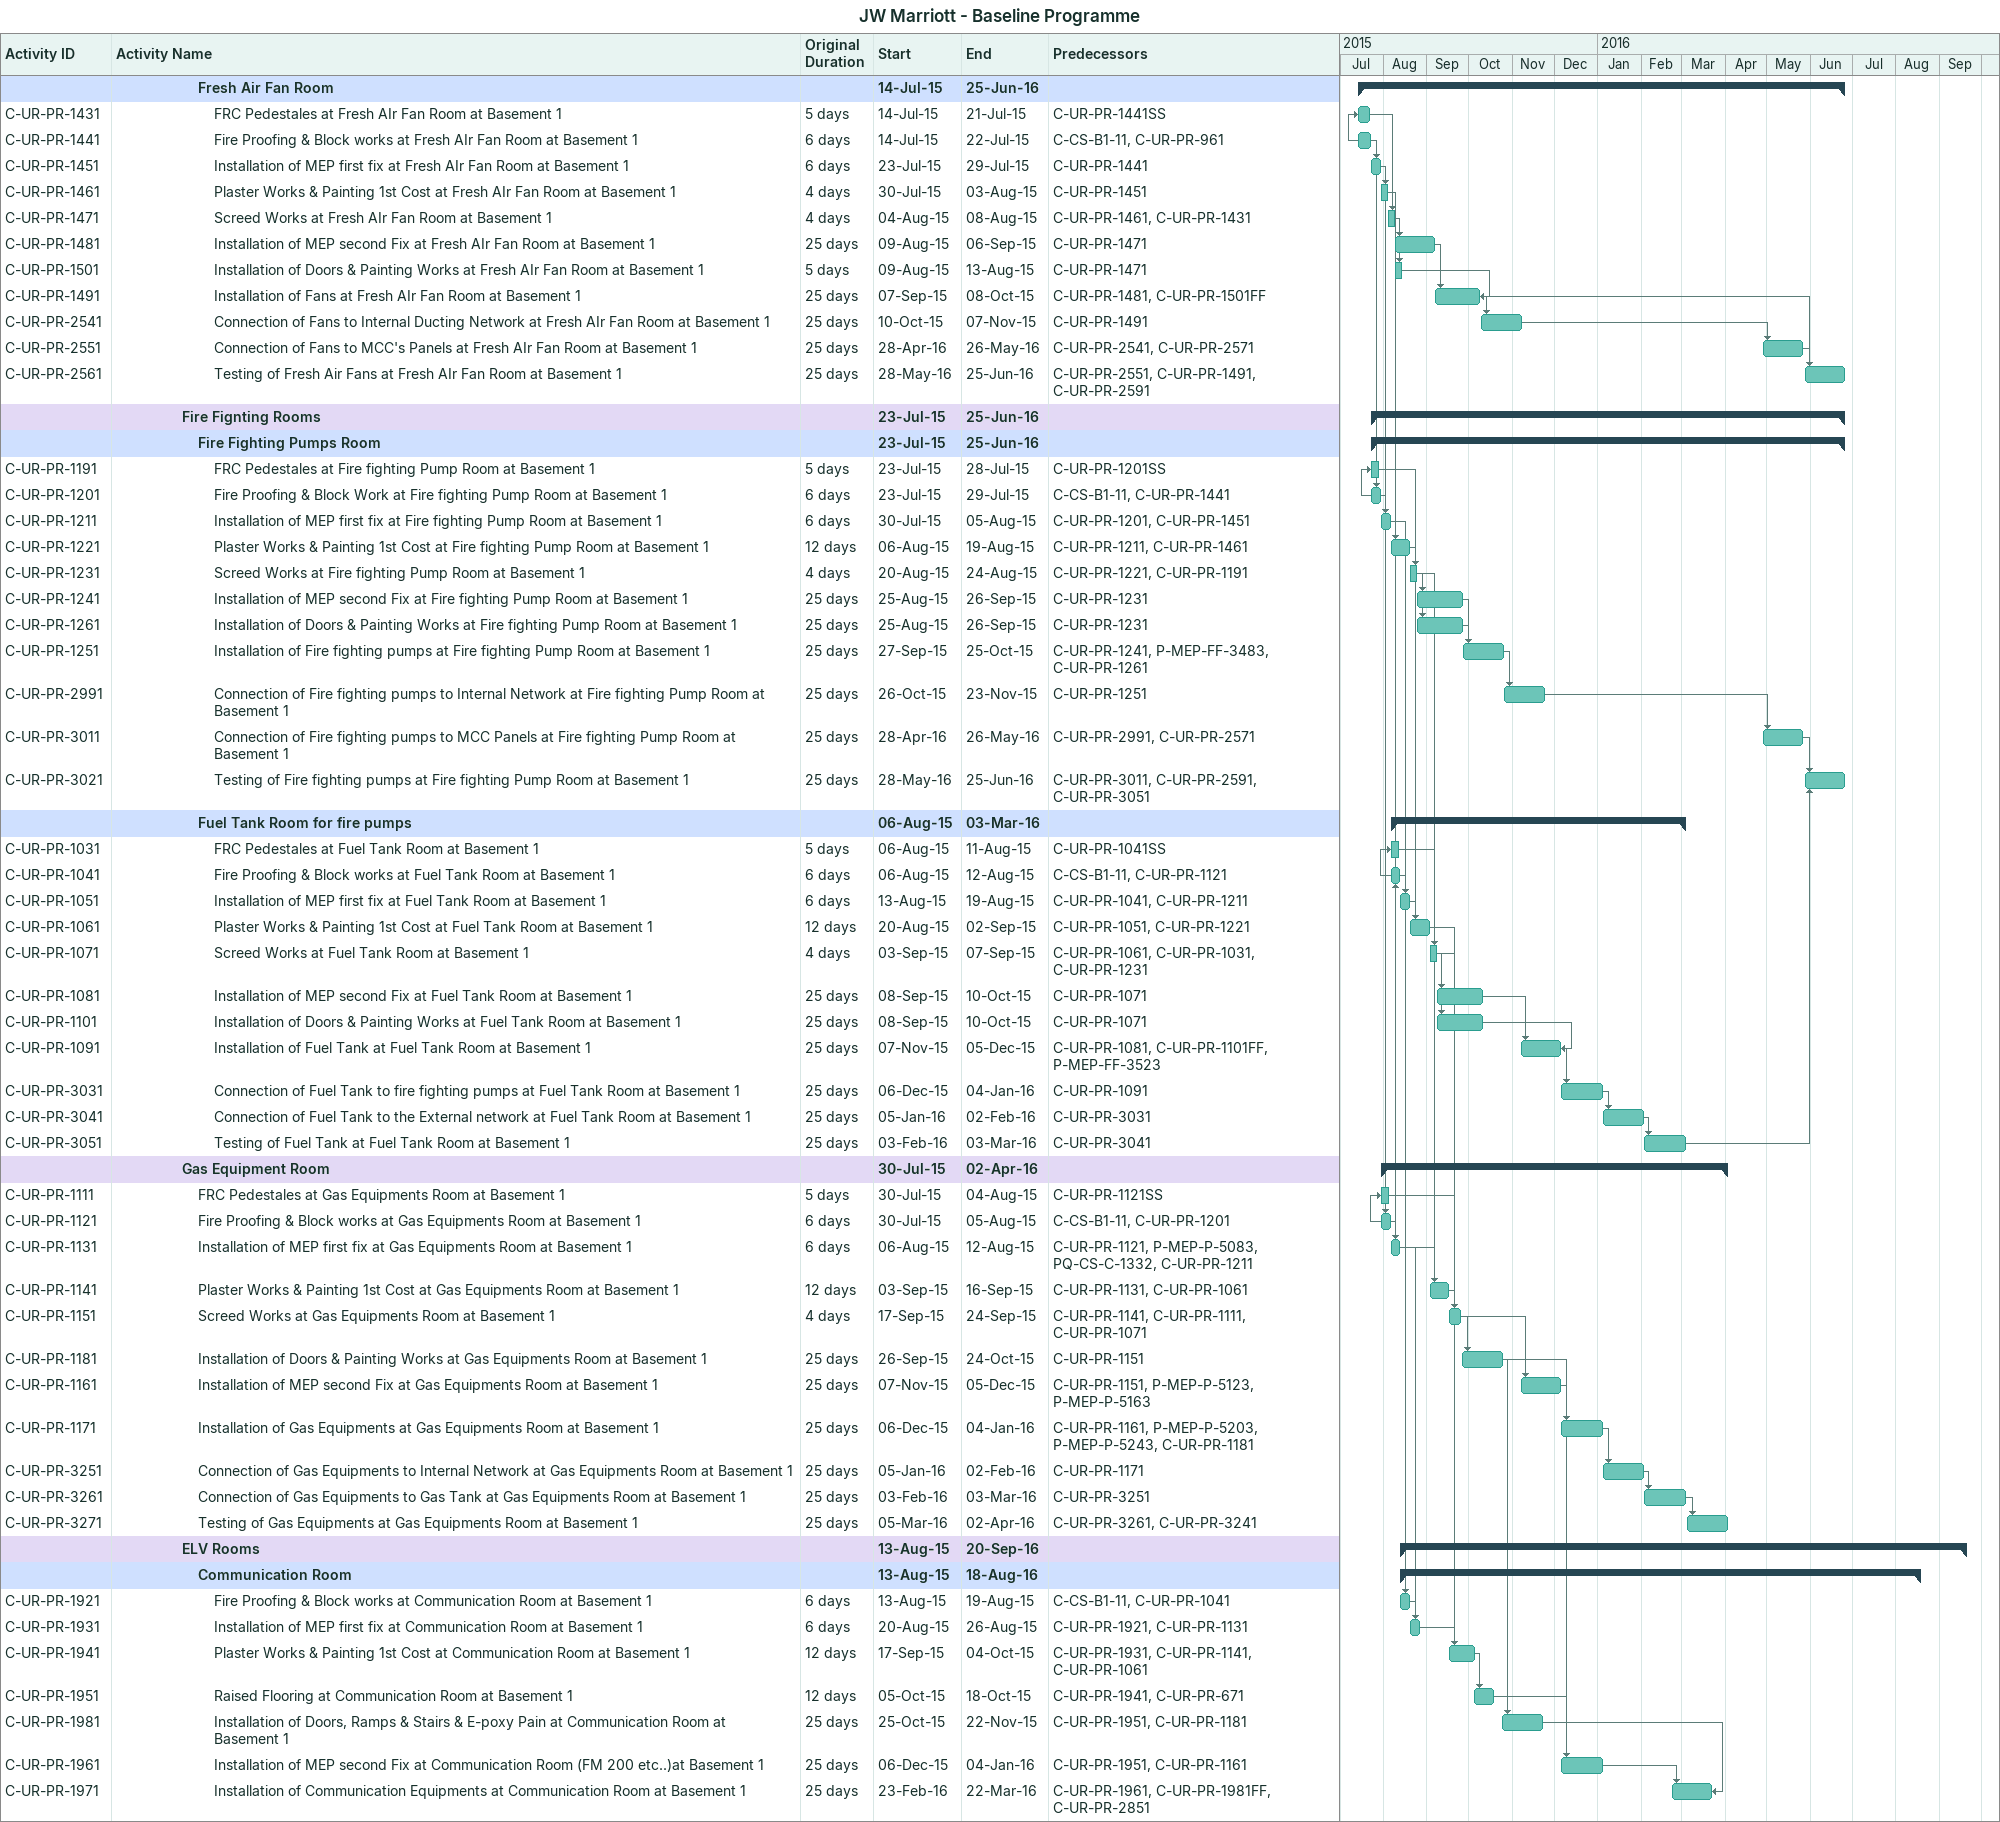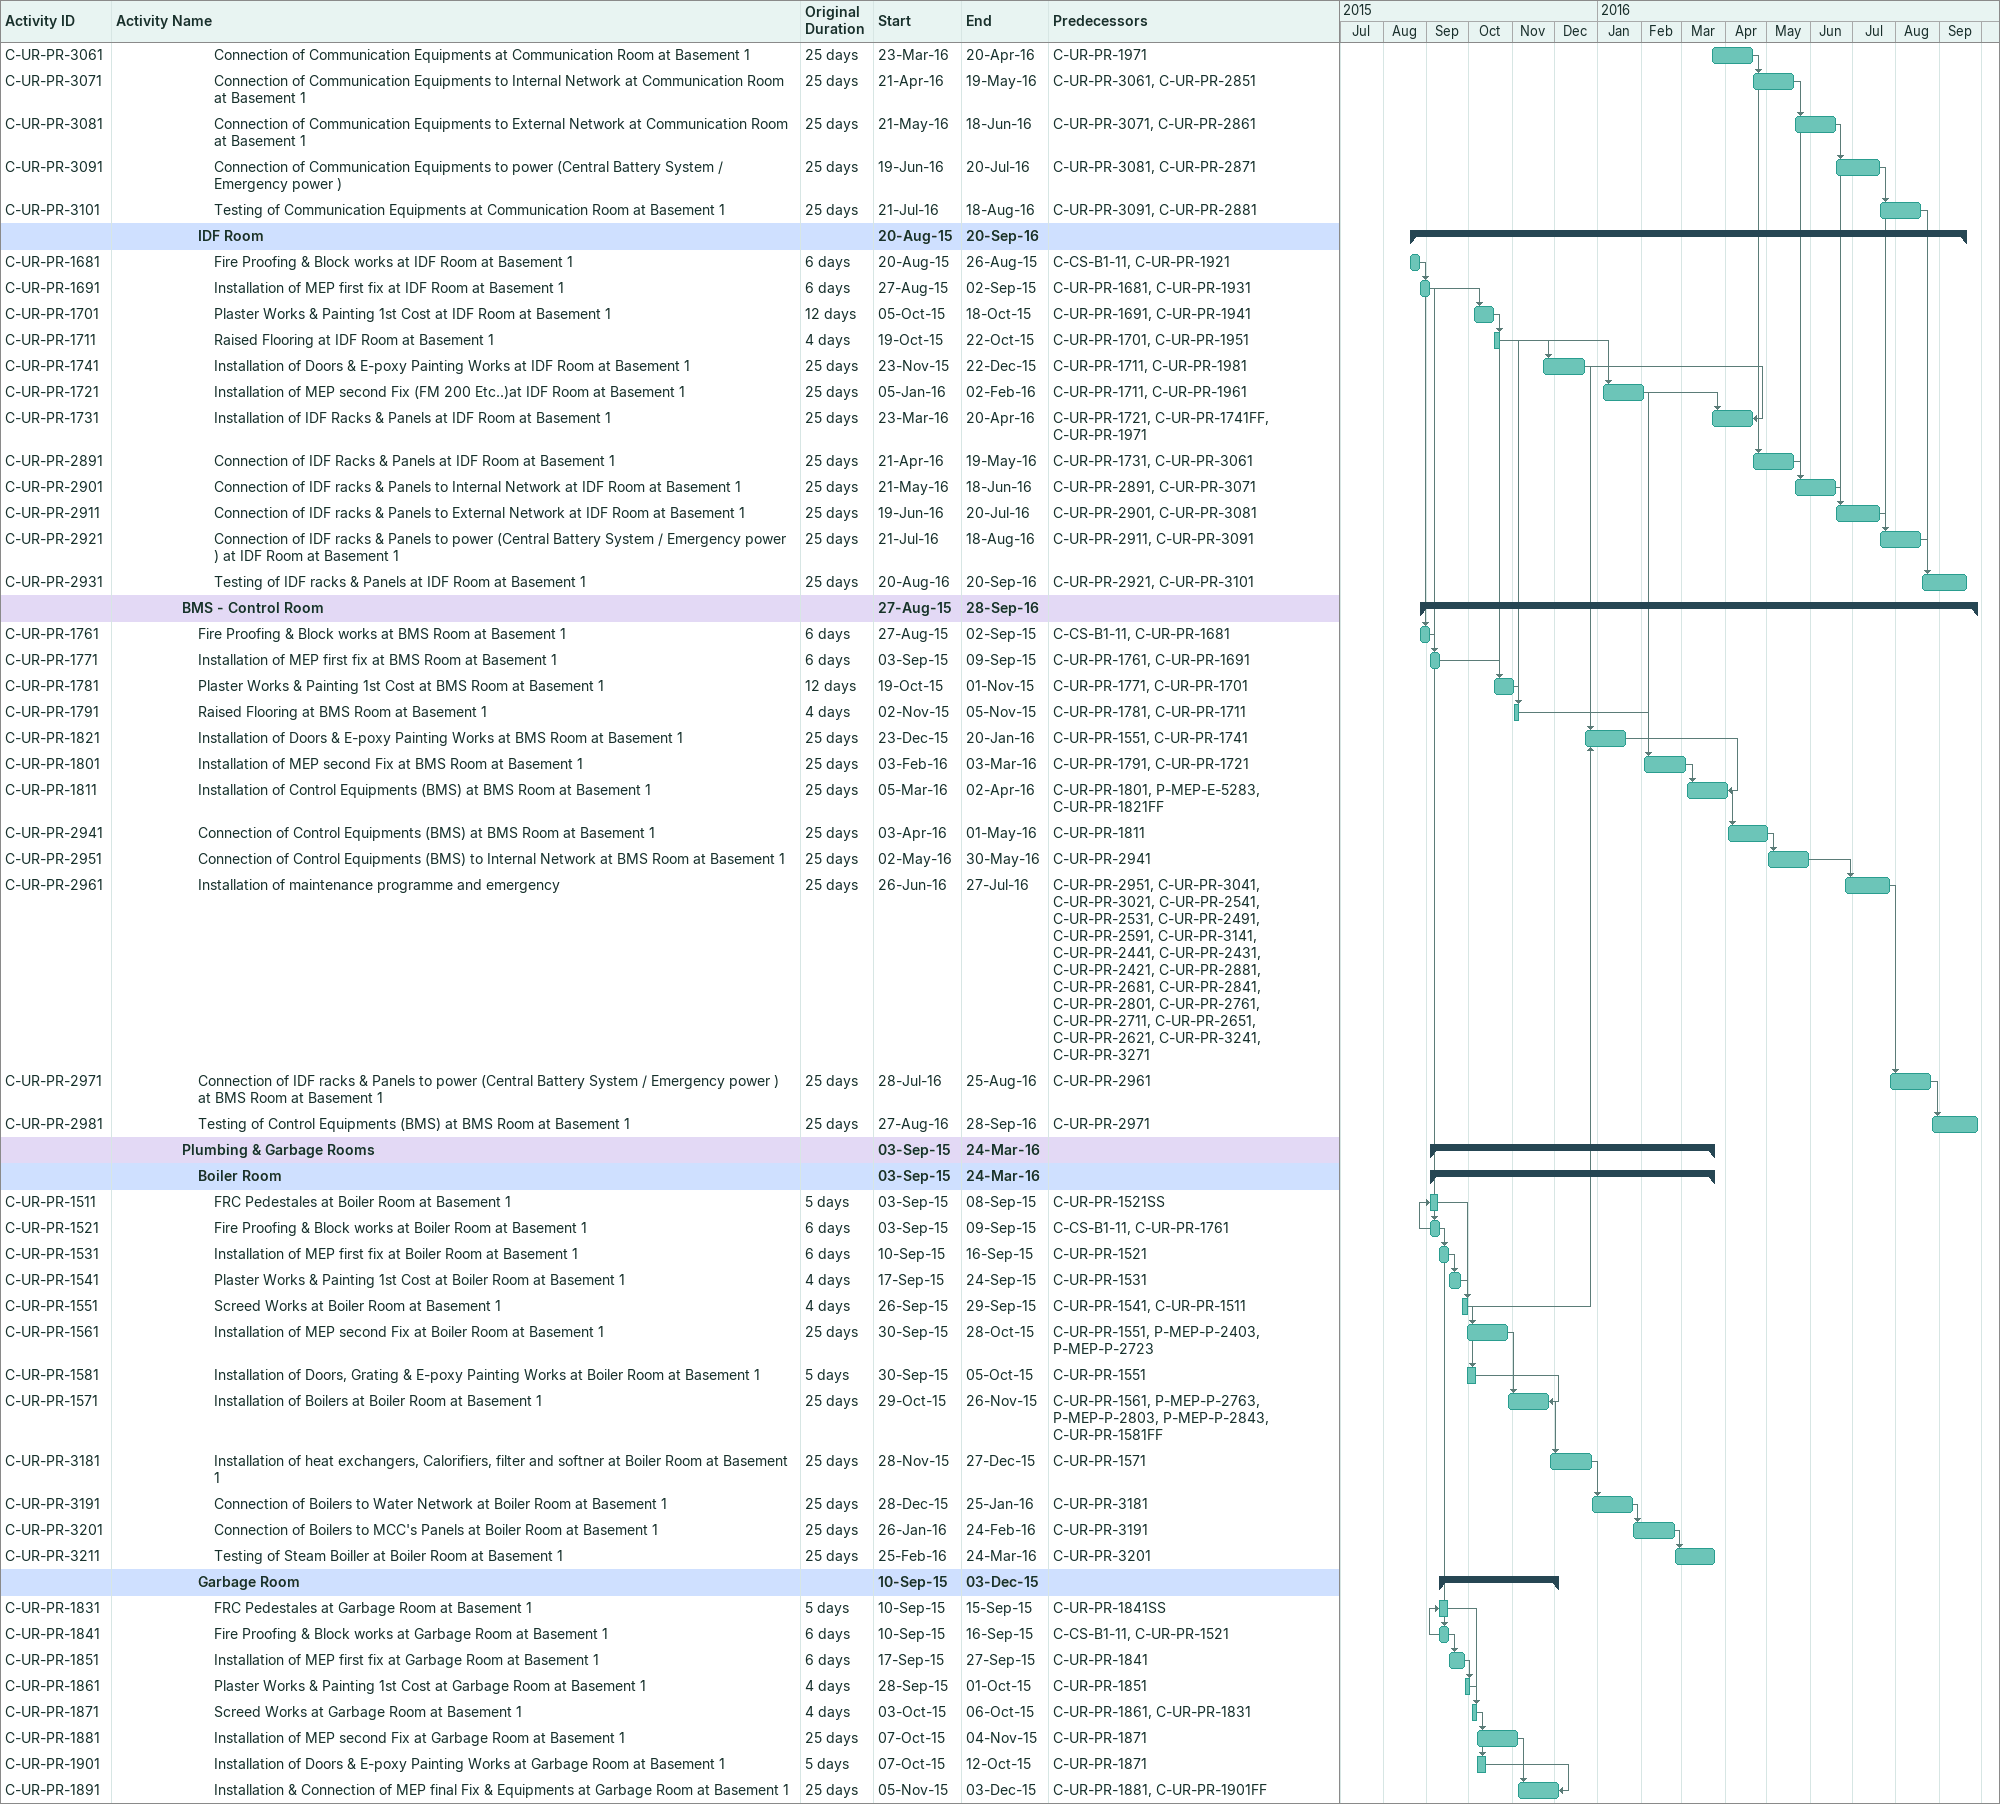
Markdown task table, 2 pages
JW Marriott - Baseline Programme

| ID | Level | Task | Original duration | Start | Finish | Predecessors |
|---|---|---|---|---|---|---|
|  | 6 | **Fresh Air Fan Room** |  | 2015-07-14 | 2016-06-25 |  |
| C-UR-PR-1431 | 7 | FRC Pedestales at Fresh AIr Fan Room at Basement 1 | 5d | 2015-07-14 | 2015-07-21 | C-UR-PR-1441SS |
| C-UR-PR-1441 | 7 | Fire Proofing & Block works at Fresh AIr Fan Room at Basement 1 | 6d | 2015-07-14 | 2015-07-22 | C-CS-B1-11, C-UR-PR-961 |
| C-UR-PR-1451 | 7 | Installation of MEP first fix at Fresh AIr Fan Room at Basement 1 | 6d | 2015-07-23 | 2015-07-29 | C-UR-PR-1441 |
| C-UR-PR-1461 | 7 | Plaster Works & Painting 1st Cost at Fresh AIr Fan Room at Basement 1 | 4d | 2015-07-30 | 2015-08-03 | C-UR-PR-1451 |
| C-UR-PR-1471 | 7 | Screed Works at Fresh AIr Fan Room at Basement 1 | 4d | 2015-08-04 | 2015-08-08 | C-UR-PR-1461, C-UR-PR-1431 |
| C-UR-PR-1481 | 7 | Installation of MEP second Fix at Fresh AIr Fan Room at Basement 1 | 25d | 2015-08-09 | 2015-09-06 | C-UR-PR-1471 |
| C-UR-PR-1501 | 7 | Installation of Doors & Painting Works at Fresh AIr Fan Room at Basement 1 | 5d | 2015-08-09 | 2015-08-13 | C-UR-PR-1471 |
| C-UR-PR-1491 | 7 | Installation of Fans at Fresh AIr Fan Room at Basement 1 | 25d | 2015-09-07 | 2015-10-08 | C-UR-PR-1481, C-UR-PR-1501FF |
| C-UR-PR-2541 | 7 | Connection of Fans to Internal Ducting Network at Fresh AIr Fan Room at Basement 1 | 25d | 2015-10-10 | 2015-11-07 | C-UR-PR-1491 |
| C-UR-PR-2551 | 7 | Connection of Fans to MCC's Panels at Fresh AIr Fan Room at Basement 1 | 25d | 2016-04-28 | 2016-05-26 | C-UR-PR-2541, C-UR-PR-2571 |
| C-UR-PR-2561 | 7 | Testing of Fresh Air Fans at Fresh AIr Fan Room at Basement 1 | 25d | 2016-05-28 | 2016-06-25 | C-UR-PR-2551, C-UR-PR-1491, C-UR-PR-2591 |
|  | 5 | **Fire Fignting Rooms** |  | 2015-07-23 | 2016-06-25 |  |
|  | 6 | **Fire Fighting Pumps Room** |  | 2015-07-23 | 2016-06-25 |  |
| C-UR-PR-1191 | 7 | FRC Pedestales at Fire fighting Pump Room at Basement 1 | 5d | 2015-07-23 | 2015-07-28 | C-UR-PR-1201SS |
| C-UR-PR-1201 | 7 | Fire Proofing & Block Work at Fire fighting Pump Room at Basement 1 | 6d | 2015-07-23 | 2015-07-29 | C-CS-B1-11, C-UR-PR-1441 |
| C-UR-PR-1211 | 7 | Installation of MEP first fix at Fire fighting Pump Room at Basement 1 | 6d | 2015-07-30 | 2015-08-05 | C-UR-PR-1201, C-UR-PR-1451 |
| C-UR-PR-1221 | 7 | Plaster Works & Painting 1st Cost at Fire fighting Pump Room at Basement 1 | 12d | 2015-08-06 | 2015-08-19 | C-UR-PR-1211, C-UR-PR-1461 |
| C-UR-PR-1231 | 7 | Screed Works at Fire fighting Pump Room at Basement 1 | 4d | 2015-08-20 | 2015-08-24 | C-UR-PR-1221, C-UR-PR-1191 |
| C-UR-PR-1241 | 7 | Installation of MEP second Fix at Fire fighting Pump Room at Basement 1 | 25d | 2015-08-25 | 2015-09-26 | C-UR-PR-1231 |
| C-UR-PR-1261 | 7 | Installation of Doors & Painting Works at Fire fighting Pump Room at Basement 1 | 25d | 2015-08-25 | 2015-09-26 | C-UR-PR-1231 |
| C-UR-PR-1251 | 7 | Installation of Fire fighting pumps at Fire fighting Pump Room at Basement 1 | 25d | 2015-09-27 | 2015-10-25 | C-UR-PR-1241, P-MEP-FF-3483, C-UR-PR-1261 |
| C-UR-PR-2991 | 7 | Connection of Fire fighting pumps to Internal Network at Fire fighting Pump Room at Basement 1 | 25d | 2015-10-26 | 2015-11-23 | C-UR-PR-1251 |
| C-UR-PR-3011 | 7 | Connection of Fire fighting pumps to MCC Panels at Fire fighting Pump Room at Basement 1 | 25d | 2016-04-28 | 2016-05-26 | C-UR-PR-2991, C-UR-PR-2571 |
| C-UR-PR-3021 | 7 | Testing of Fire fighting pumps at Fire fighting Pump Room at Basement 1 | 25d | 2016-05-28 | 2016-06-25 | C-UR-PR-3011, C-UR-PR-2591, C-UR-PR-3051 |
|  | 6 | **Fuel Tank Room for fire pumps** |  | 2015-08-06 | 2016-03-03 |  |
| C-UR-PR-1031 | 7 | FRC Pedestales at Fuel Tank Room at Basement 1 | 5d | 2015-08-06 | 2015-08-11 | C-UR-PR-1041SS |
| C-UR-PR-1041 | 7 | Fire Proofing & Block works at Fuel Tank Room at Basement 1 | 6d | 2015-08-06 | 2015-08-12 | C-CS-B1-11, C-UR-PR-1121 |
| C-UR-PR-1051 | 7 | Installation of MEP first fix at Fuel Tank Room at Basement 1 | 6d | 2015-08-13 | 2015-08-19 | C-UR-PR-1041, C-UR-PR-1211 |
| C-UR-PR-1061 | 7 | Plaster Works & Painting 1st Cost at Fuel Tank Room at Basement 1 | 12d | 2015-08-20 | 2015-09-02 | C-UR-PR-1051, C-UR-PR-1221 |
| C-UR-PR-1071 | 7 | Screed Works at Fuel Tank Room at Basement 1 | 4d | 2015-09-03 | 2015-09-07 | C-UR-PR-1061, C-UR-PR-1031, C-UR-PR-1231 |
| C-UR-PR-1081 | 7 | Installation of MEP second Fix at Fuel Tank Room at Basement 1 | 25d | 2015-09-08 | 2015-10-10 | C-UR-PR-1071 |
| C-UR-PR-1101 | 7 | Installation of Doors & Painting Works at Fuel Tank Room at Basement 1 | 25d | 2015-09-08 | 2015-10-10 | C-UR-PR-1071 |
| C-UR-PR-1091 | 7 | Installation of Fuel Tank at Fuel Tank Room at Basement 1 | 25d | 2015-11-07 | 2015-12-05 | C-UR-PR-1081, C-UR-PR-1101FF, P-MEP-FF-3523 |
| C-UR-PR-3031 | 7 | Connection of Fuel Tank to fire fighting pumps at Fuel Tank Room at Basement 1 | 25d | 2015-12-06 | 2016-01-04 | C-UR-PR-1091 |
| C-UR-PR-3041 | 7 | Connection of Fuel Tank to the External network at Fuel Tank Room at Basement 1 | 25d | 2016-01-05 | 2016-02-02 | C-UR-PR-3031 |
| C-UR-PR-3051 | 7 | Testing of Fuel Tank at Fuel Tank Room at Basement 1 | 25d | 2016-02-03 | 2016-03-03 | C-UR-PR-3041 |
|  | 5 | **Gas Equipment Room** |  | 2015-07-30 | 2016-04-02 |  |
| C-UR-PR-1111 | 6 | FRC Pedestales at Gas Equipments Room at Basement 1 | 5d | 2015-07-30 | 2015-08-04 | C-UR-PR-1121SS |
| C-UR-PR-1121 | 6 | Fire Proofing & Block works at Gas Equipments Room at Basement 1 | 6d | 2015-07-30 | 2015-08-05 | C-CS-B1-11, C-UR-PR-1201 |
| C-UR-PR-1131 | 6 | Installation of MEP first fix at Gas Equipments Room at Basement 1 | 6d | 2015-08-06 | 2015-08-12 | C-UR-PR-1121, P-MEP-P-5083, PQ-CS-C-1332, C-UR-PR-1211 |
| C-UR-PR-1141 | 6 | Plaster Works & Painting 1st Cost at Gas Equipments Room at Basement 1 | 12d | 2015-09-03 | 2015-09-16 | C-UR-PR-1131, C-UR-PR-1061 |
| C-UR-PR-1151 | 6 | Screed Works at Gas Equipments Room at Basement 1 | 4d | 2015-09-17 | 2015-09-24 | C-UR-PR-1141, C-UR-PR-1111, C-UR-PR-1071 |
| C-UR-PR-1181 | 6 | Installation of Doors & Painting Works at Gas Equipments Room at Basement 1 | 25d | 2015-09-26 | 2015-10-24 | C-UR-PR-1151 |
| C-UR-PR-1161 | 6 | Installation of MEP second Fix at Gas Equipments Room at Basement 1 | 25d | 2015-11-07 | 2015-12-05 | C-UR-PR-1151, P-MEP-P-5123, P-MEP-P-5163 |
| C-UR-PR-1171 | 6 | Installation of Gas Equipments at Gas Equipments Room at Basement 1 | 25d | 2015-12-06 | 2016-01-04 | C-UR-PR-1161, P-MEP-P-5203, P-MEP-P-5243, C-UR-PR-1181 |
| C-UR-PR-3251 | 6 | Connection of Gas Equipments to Internal Network at Gas Equipments Room at Basement 1 | 25d | 2016-01-05 | 2016-02-02 | C-UR-PR-1171 |
| C-UR-PR-3261 | 6 | Connection of Gas Equipments to Gas Tank at Gas Equipments Room at Basement 1 | 25d | 2016-02-03 | 2016-03-03 | C-UR-PR-3251 |
| C-UR-PR-3271 | 6 | Testing of Gas Equipments at Gas Equipments Room at Basement 1 | 25d | 2016-03-05 | 2016-04-02 | C-UR-PR-3261, C-UR-PR-3241 |
|  | 5 | **ELV Rooms** |  | 2015-08-13 | 2016-09-20 |  |
|  | 6 | **Communication Room** |  | 2015-08-13 | 2016-08-18 |  |
| C-UR-PR-1921 | 7 | Fire Proofing & Block works at Communication Room at Basement 1 | 6d | 2015-08-13 | 2015-08-19 | C-CS-B1-11, C-UR-PR-1041 |
| C-UR-PR-1931 | 7 | Installation of MEP first fix at Communication Room at Basement 1 | 6d | 2015-08-20 | 2015-08-26 | C-UR-PR-1921, C-UR-PR-1131 |
| C-UR-PR-1941 | 7 | Plaster Works & Painting 1st Cost at Communication Room at Basement 1 | 12d | 2015-09-17 | 2015-10-04 | C-UR-PR-1931, C-UR-PR-1141, C-UR-PR-1061 |
| C-UR-PR-1951 | 7 | Raised Flooring at Communication Room at Basement 1 | 12d | 2015-10-05 | 2015-10-18 | C-UR-PR-1941, C-UR-PR-671 |
| C-UR-PR-1981 | 7 | Installation of Doors, Ramps & Stairs & E-poxy Pain at Communication Room at Basement 1 | 25d | 2015-10-25 | 2015-11-22 | C-UR-PR-1951, C-UR-PR-1181 |
| C-UR-PR-1961 | 7 | Installation of MEP second Fix at Communication Room (FM 200 etc..)at Basement 1 | 25d | 2015-12-06 | 2016-01-04 | C-UR-PR-1951, C-UR-PR-1161 |
| C-UR-PR-1971 | 7 | Installation of Communication Equipments at Communication Room at Basement 1 | 25d | 2016-02-23 | 2016-03-22 | C-UR-PR-1961, C-UR-PR-1981FF, C-UR-PR-2851 |
| C-UR-PR-3061 | 7 | Connection of Communication Equipments at Communication Room at Basement 1 | 25d | 2016-03-23 | 2016-04-20 | C-UR-PR-1971 |
| C-UR-PR-3071 | 7 | Connection of Communication Equipments to Internal Network at Communication Room at Basement 1 | 25d | 2016-04-21 | 2016-05-19 | C-UR-PR-3061, C-UR-PR-2851 |
| C-UR-PR-3081 | 7 | Connection of Communication Equipments to External Network at Communication Room at Basement 1 | 25d | 2016-05-21 | 2016-06-18 | C-UR-PR-3071, C-UR-PR-2861 |
| C-UR-PR-3091 | 7 | Connection of Communication Equipments to power (Central Battery System / Emergency power ) | 25d | 2016-06-19 | 2016-07-20 | C-UR-PR-3081, C-UR-PR-2871 |
| C-UR-PR-3101 | 7 | Testing of Communication Equipments at Communication Room at Basement 1 | 25d | 2016-07-21 | 2016-08-18 | C-UR-PR-3091, C-UR-PR-2881 |
|  | 6 | **IDF Room** |  | 2015-08-20 | 2016-09-20 |  |
| C-UR-PR-1681 | 7 | Fire Proofing & Block works at IDF Room at Basement 1 | 6d | 2015-08-20 | 2015-08-26 | C-CS-B1-11, C-UR-PR-1921 |
| C-UR-PR-1691 | 7 | Installation of MEP first fix at IDF Room at Basement 1 | 6d | 2015-08-27 | 2015-09-02 | C-UR-PR-1681, C-UR-PR-1931 |
| C-UR-PR-1701 | 7 | Plaster Works & Painting 1st Cost at IDF Room at Basement 1 | 12d | 2015-10-05 | 2015-10-18 | C-UR-PR-1691, C-UR-PR-1941 |
| C-UR-PR-1711 | 7 | Raised Flooring at IDF Room at Basement 1 | 4d | 2015-10-19 | 2015-10-22 | C-UR-PR-1701, C-UR-PR-1951 |
| C-UR-PR-1741 | 7 | Installation of Doors & E-poxy Painting Works at IDF Room at Basement 1 | 25d | 2015-11-23 | 2015-12-22 | C-UR-PR-1711, C-UR-PR-1981 |
| C-UR-PR-1721 | 7 | Installation of MEP second Fix (FM 200 Etc..)at IDF Room at Basement 1 | 25d | 2016-01-05 | 2016-02-02 | C-UR-PR-1711, C-UR-PR-1961 |
| C-UR-PR-1731 | 7 | Installation of IDF Racks & Panels at IDF Room at Basement 1 | 25d | 2016-03-23 | 2016-04-20 | C-UR-PR-1721, C-UR-PR-1741FF, C-UR-PR-1971 |
| C-UR-PR-2891 | 7 | Connection of IDF Racks & Panels at IDF Room at Basement 1 | 25d | 2016-04-21 | 2016-05-19 | C-UR-PR-1731, C-UR-PR-3061 |
| C-UR-PR-2901 | 7 | Connection of IDF racks & Panels to Internal Network at IDF Room at Basement 1 | 25d | 2016-05-21 | 2016-06-18 | C-UR-PR-2891, C-UR-PR-3071 |
| C-UR-PR-2911 | 7 | Connection of IDF racks & Panels to External Network at IDF Room at Basement 1 | 25d | 2016-06-19 | 2016-07-20 | C-UR-PR-2901, C-UR-PR-3081 |
| C-UR-PR-2921 | 7 | Connection of IDF racks & Panels to power (Central Battery System / Emergency power ) at IDF Room at Basement 1 | 25d | 2016-07-21 | 2016-08-18 | C-UR-PR-2911, C-UR-PR-3091 |
| C-UR-PR-2931 | 7 | Testing of IDF racks & Panels at IDF Room at Basement 1 | 25d | 2016-08-20 | 2016-09-20 | C-UR-PR-2921, C-UR-PR-3101 |
|  | 5 | **BMS - Control Room** |  | 2015-08-27 | 2016-09-28 |  |
| C-UR-PR-1761 | 6 | Fire Proofing & Block works at BMS Room at Basement 1 | 6d | 2015-08-27 | 2015-09-02 | C-CS-B1-11, C-UR-PR-1681 |
| C-UR-PR-1771 | 6 | Installation of MEP first fix at BMS Room at Basement 1 | 6d | 2015-09-03 | 2015-09-09 | C-UR-PR-1761, C-UR-PR-1691 |
| C-UR-PR-1781 | 6 | Plaster Works & Painting 1st Cost at BMS Room at Basement 1 | 12d | 2015-10-19 | 2015-11-01 | C-UR-PR-1771, C-UR-PR-1701 |
| C-UR-PR-1791 | 6 | Raised Flooring at BMS Room at Basement 1 | 4d | 2015-11-02 | 2015-11-05 | C-UR-PR-1781, C-UR-PR-1711 |
| C-UR-PR-1821 | 6 | Installation of Doors & E-poxy Painting Works at BMS Room at Basement 1 | 25d | 2015-12-23 | 2016-01-20 | C-UR-PR-1551, C-UR-PR-1741 |
| C-UR-PR-1801 | 6 | Installation of MEP second Fix at BMS Room at Basement 1 | 25d | 2016-02-03 | 2016-03-03 | C-UR-PR-1791, C-UR-PR-1721 |
| C-UR-PR-1811 | 6 | Installation of Control Equipments (BMS) at BMS Room at Basement 1 | 25d | 2016-03-05 | 2016-04-02 | C-UR-PR-1801, P-MEP-E-5283, C-UR-PR-1821FF |
| C-UR-PR-2941 | 6 | Connection of Control Equipments (BMS) at BMS Room at Basement 1 | 25d | 2016-04-03 | 2016-05-01 | C-UR-PR-1811 |
| C-UR-PR-2951 | 6 | Connection of Control Equipments (BMS) to Internal Network at BMS Room at Basement 1 | 25d | 2016-05-02 | 2016-05-30 | C-UR-PR-2941 |
| C-UR-PR-2961 | 6 | Installation of maintenance programme and emergency | 25d | 2016-06-26 | 2016-07-27 | C-UR-PR-2951, C-UR-PR-3041, C-UR-PR-3021, C-UR-PR-2541, C-UR-PR-2531, C-UR-PR-2491, C-UR-PR-2591, C-UR-PR-3141, C-UR-PR-2441, C-UR-PR-2431, C-UR-PR-2421, C-UR-PR-2881, C-UR-PR-2681, C-UR-PR-2841, C-UR-PR-2801, C-UR-PR-2761, C-UR-PR-2711, C-UR-PR-2651, C-UR-PR-2621, C-UR-PR-3241, C-UR-PR-3271 |
| C-UR-PR-2971 | 6 | Connection of IDF racks & Panels to power (Central Battery System / Emergency power ) at BMS Room at Basement 1 | 25d | 2016-07-28 | 2016-08-25 | C-UR-PR-2961 |
| C-UR-PR-2981 | 6 | Testing of Control Equipments (BMS) at BMS Room at Basement 1 | 25d | 2016-08-27 | 2016-09-28 | C-UR-PR-2971 |
|  | 5 | **Plumbing & Garbage Rooms** |  | 2015-09-03 | 2016-03-24 |  |
|  | 6 | **Boiler Room** |  | 2015-09-03 | 2016-03-24 |  |
| C-UR-PR-1511 | 7 | FRC Pedestales at Boiler Room at Basement 1 | 5d | 2015-09-03 | 2015-09-08 | C-UR-PR-1521SS |
| C-UR-PR-1521 | 7 | Fire Proofing & Block works at Boiler Room at Basement 1 | 6d | 2015-09-03 | 2015-09-09 | C-CS-B1-11, C-UR-PR-1761 |
| C-UR-PR-1531 | 7 | Installation of MEP first fix at Boiler Room at Basement 1 | 6d | 2015-09-10 | 2015-09-16 | C-UR-PR-1521 |
| C-UR-PR-1541 | 7 | Plaster Works & Painting 1st Cost at Boiler Room at Basement 1 | 4d | 2015-09-17 | 2015-09-24 | C-UR-PR-1531 |
| C-UR-PR-1551 | 7 | Screed Works at Boiler Room at Basement 1 | 4d | 2015-09-26 | 2015-09-29 | C-UR-PR-1541, C-UR-PR-1511 |
| C-UR-PR-1561 | 7 | Installation of MEP second Fix at Boiler Room at Basement 1 | 25d | 2015-09-30 | 2015-10-28 | C-UR-PR-1551, P-MEP-P-2403, P-MEP-P-2723 |
| C-UR-PR-1581 | 7 | Installation of Doors, Grating & E-poxy Painting Works at Boiler Room at Basement 1 | 5d | 2015-09-30 | 2015-10-05 | C-UR-PR-1551 |
| C-UR-PR-1571 | 7 | Installation of Boilers at Boiler Room at Basement 1 | 25d | 2015-10-29 | 2015-11-26 | C-UR-PR-1561, P-MEP-P-2763, P-MEP-P-2803, P-MEP-P-2843, C-UR-PR-1581FF |
| C-UR-PR-3181 | 7 | Installation of heat exchangers, Calorifiers, filter and softner at Boiler Room at Basement 1 | 25d | 2015-11-28 | 2015-12-27 | C-UR-PR-1571 |
| C-UR-PR-3191 | 7 | Connection of Boilers to Water Network at Boiler Room at Basement 1 | 25d | 2015-12-28 | 2016-01-25 | C-UR-PR-3181 |
| C-UR-PR-3201 | 7 | Connection of Boilers to MCC's Panels at Boiler Room at Basement 1 | 25d | 2016-01-26 | 2016-02-24 | C-UR-PR-3191 |
| C-UR-PR-3211 | 7 | Testing of Steam Boiller at Boiler Room at Basement 1 | 25d | 2016-02-25 | 2016-03-24 | C-UR-PR-3201 |
|  | 6 | **Garbage Room** |  | 2015-09-10 | 2015-12-03 |  |
| C-UR-PR-1831 | 7 | FRC Pedestales at Garbage Room at Basement 1 | 5d | 2015-09-10 | 2015-09-15 | C-UR-PR-1841SS |
| C-UR-PR-1841 | 7 | Fire Proofing & Block works at Garbage Room at Basement 1 | 6d | 2015-09-10 | 2015-09-16 | C-CS-B1-11, C-UR-PR-1521 |
| C-UR-PR-1851 | 7 | Installation of MEP first fix at Garbage Room at Basement 1 | 6d | 2015-09-17 | 2015-09-27 | C-UR-PR-1841 |
| C-UR-PR-1861 | 7 | Plaster Works & Painting 1st Cost at Garbage Room at Basement 1 | 4d | 2015-09-28 | 2015-10-01 | C-UR-PR-1851 |
| C-UR-PR-1871 | 7 | Screed Works at Garbage Room at Basement 1 | 4d | 2015-10-03 | 2015-10-06 | C-UR-PR-1861, C-UR-PR-1831 |
| C-UR-PR-1881 | 7 | Installation of MEP second Fix at Garbage Room at Basement 1 | 25d | 2015-10-07 | 2015-11-04 | C-UR-PR-1871 |
| C-UR-PR-1901 | 7 | Installation of Doors & E-poxy Painting Works at Garbage Room at Basement 1 | 5d | 2015-10-07 | 2015-10-12 | C-UR-PR-1871 |
| C-UR-PR-1891 | 7 | Installation & Connection of MEP final Fix & Equipments at Garbage Room at Basement 1 | 25d | 2015-11-05 | 2015-12-03 | C-UR-PR-1881, C-UR-PR-1901FF |
